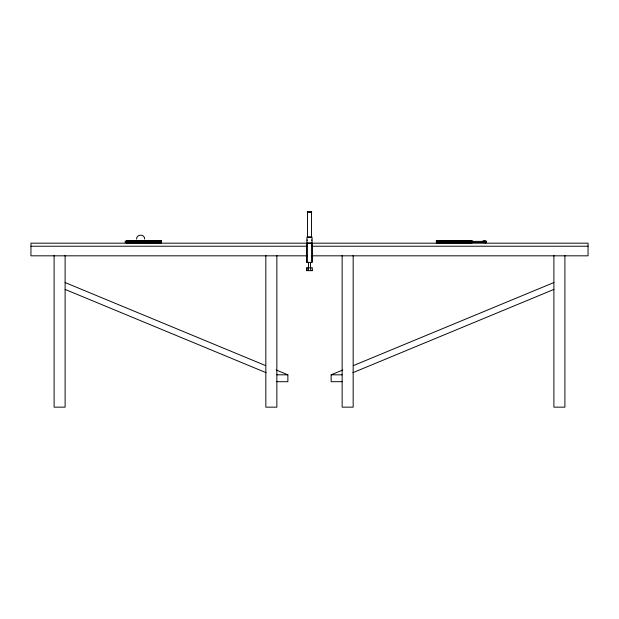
<?xml version="1.0" encoding="UTF-8"?>
<svg xmlns="http://www.w3.org/2000/svg" width="619" height="619" viewBox="0 0 619 619"><rect width="100%" height="100%" fill="white"/><g stroke="black" fill="none" stroke-linecap="round" stroke-linejoin="round"><path stroke-width="0.93" d="M136.551 239.104C136.358 233.881 144.885 233.881 144.684 239.104M467.113 241.155L467.631 240.806A4.944 2.956 90 0 1 469.279 240.806L469.798 241.155M134.516 241.155L135.313 240.806A4.944 4.519 -90 0 1 137.836 240.806L138.633 241.155M342.145 381.699L331.134 381.699L331.134 374.82L342.717 370.023M353.41 365.589L553.889 282.543M352.869 372.692L553.889 289.421M307.295 211.845L311.705 211.845M307.295 212.162L311.705 212.162M307.465 237.154L311.535 237.154M306.962 240.126L307.465 240.126M311.535 240.126L312.038 240.126M126.315 240.613L161.404 240.613M436.263 240.613L472.08 240.613M126.315 240.915L161.404 240.915M436.263 240.915L472.08 240.915M126.818 242.973A8.473 7.745 -90 0 1 125.239 242.4L125.239 241.379L161.404 241.379M436.263 241.379L486.542 241.379L486.542 242.4A8.473 5.068 90 0 1 485.157 243.081M125.239 242.4L161.404 242.4M436.263 242.4L486.542 242.4M126.315 242.865L161.404 242.865M436.263 242.865L472.08 242.865M307.465 243.112L311.535 243.112M30.95 246.223L307.566 246.223M311.434 246.223L588.05 246.223M307.566 255.825L30.95 255.825L30.95 243.174L588.05 243.174L588.05 255.825L311.434 255.825M307.341 256.15L306.451 255.825M311.659 256.15L312.549 255.825M306.962 262.425L312.038 262.425L312.038 237.069L306.962 237.069L306.962 262.425L307.016 243.174M306.583 270.65L312.417 270.65M276.855 374.82L287.866 374.82L287.866 381.699L276.855 381.699M331.134 374.82L342.145 374.82M65.111 282.543L265.59 365.589M276.283 370.023L287.866 374.82M65.111 289.421L266.131 372.692M564.899 255.438L564.899 407.155L553.889 407.155L553.889 255.438M473.303 241.379L473.303 242.4M472.97 241.379L472.97 242.4M472.506 241.379L472.506 242.4M439.111 240.613L439.111 243.174M353.163 255.438L353.163 407.155L342.145 407.155L342.145 255.438M312.301 270.65L312.363 267.826L306.583 267.826L306.699 270.65M311.984 243.174L311.984 262.363M311.535 212.162L311.535 237.456M310.723 267.826L310.723 270.65M310.514 262.278L310.514 267.826M308.486 262.278L308.463 270.65M307.465 212.162L307.465 237.456M307.047 267.826L307.047 270.65M276.855 255.438L276.855 407.155L265.837 407.155L265.837 255.438M151.462 240.613L151.462 243.174M65.111 255.438L65.111 407.155L54.101 407.155L54.101 255.438M482.658 241.147A8.473 5.068 -90 0 1 486.542 241.379M125.239 241.379A8.473 7.745 90 0 1 131.189 241.147"/></g></svg>
